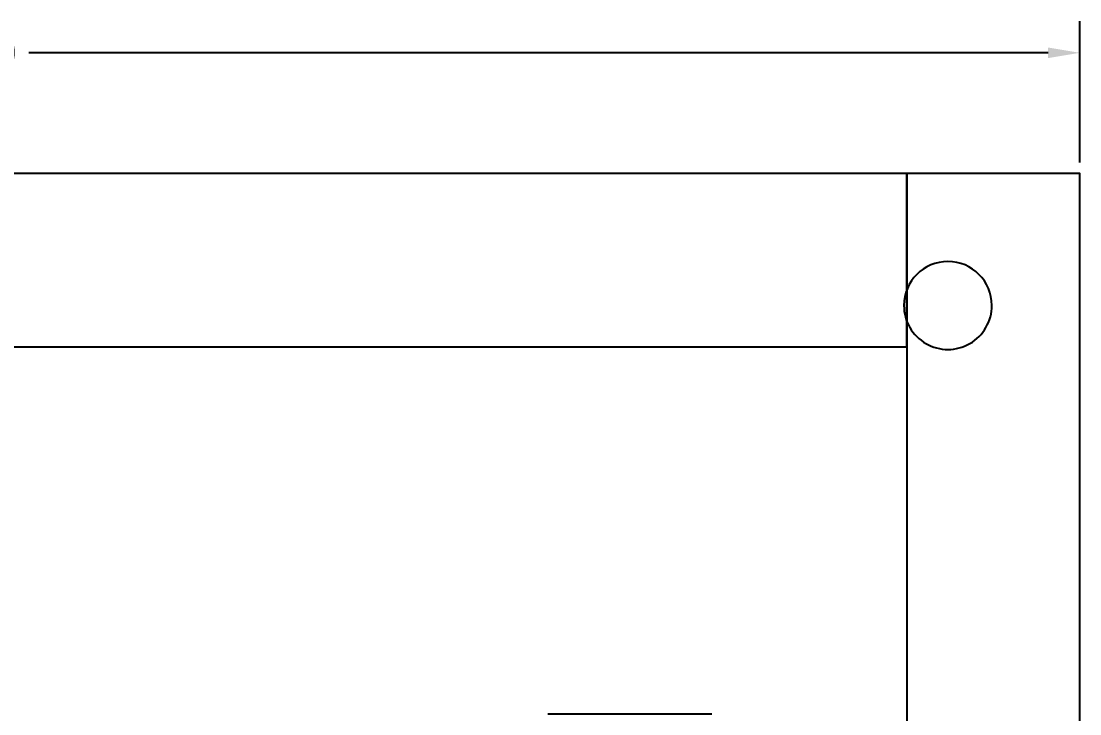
# Model space of a CAD drawing. Header units: inches. Extents: x -13.2 to 36, y -6.6 to 12.8.
# Drawn here: x -5.25 to 0.77, y 8.84 to 12.77 of the extents above; entities that cross this region are included whole.
import ezdxf
from ezdxf.enums import TextEntityAlignment as Align

# ---------------------------------------------------------------- set-up
doc = ezdxf.new("R2010")
doc.units = ezdxf.units.IN
doc.header["$MEASUREMENT"] = 0
for name, color, linetype in [('MAIN-1', 7, 'Continuous'), ('MAIN-2', 7, 'Continuous'), ('PSYMS', 7, 'Continuous'), ('SYMS', 7, 'Continuous')]:
    doc.layers.add(name, color=color, linetype=linetype)
doc.styles.get("Standard").update_dxf_attribs({"font": 'arial.ttf'})
doc.styles.add('WD', font='romans.shx')
doc.dimstyles.get("Standard").update_dxf_attribs({"dimtxt": 0.18, "dimasz": 0.18, "dimexe": 0.18, "dimexo": 0.0625, "dimgap": 0.09, "dimtad": 0, "dimtih": 1, "dimtoh": 1, "dimdec": 4, "dimzin": 0, "dimdsep": 46, "dimtxsty": 'Standard', "dimcen": 0.09, "dimadec": 0, "dimazin": 0, "dimtfac": 1, "dimtdec": 4, "dimtofl": 0, "dimtmove": 0, "dimatfit": 3, "dimfxl": 1, "dimtolj": 1, "dimtzin": 0, "dimarcsym": 0})

# ---------------------------------------------------------------- blocks, each defined once
blk = doc.blocks.new('1085039')
at = {"layer": 'MAIN-1'}
for p, q in [((0.0338, 122.9967), (0.167, 122.9967)), ((0.167, 122.9967), (0.3001, 122.9967)), ((0.3001, 122.9967), (0.4333, 122.9967)), ((0.4333, 122.9967), (0.5664, 122.9967)), ((0.5664, 122.9967), (0.6996, 122.9967)), ((0.6996, 122.9967), (0.8327, 122.9967)), ((0.8327, 122.9967), (0.9659, 122.9967))]:
    blk.add_line(p, q, dxfattribs=at)
at = {"layer": 'MAIN-2'}
blk.add_line((0.1374, 122.9967), (0.1374, 122.9967), dxfattribs=at)
blk.add_line((0.1374, 122.9967), (0.1374, 122.9967), dxfattribs=at)
blk.add_line((0.1374, 122.9967), (0.1374, 122.9967), dxfattribs=at)
blk.add_line((0.1374, 122.9967), (0.1374, 122.9967), dxfattribs=at)
blk.add_line((0.1374, 122.9967), (0.1374, 122.9967), dxfattribs=at)
blk.add_line((0.1374, 122.9967), (0.1374, 122.9967), dxfattribs=at)
blk.add_line((0.1374, 122.9967), (0.1374, 122.9967), dxfattribs=at)
blk.add_line((0.1374, 122.9967), (0.1374, 122.9967), dxfattribs=at)
blk = doc.blocks.new('*U24')
blk.add_lwpolyline([(0, 0), (11.0316, 0), (11.0316, 0.9842), (0, 0.9842)], close=True)
at = {"style": 'WD', "width": 0.7}
blk.add_attdef('DESC1', text='', height=0.125, dxfattribs=at).set_placement((5.5158, 0.4921), align=Align.CENTER)
blk = doc.blocks.new('*U21')
blk.add_lwpolyline([(0, 0), (18.5, 0), (18.5, 0.9842), (0, 0.9842)], close=True)
at = {"style": 'WD', "width": 0.7}
blk.add_attdef('DESC1', text='', height=0.125, dxfattribs=at).set_placement((9.25, 0.4921), align=Align.CENTER)
blk = doc.blocks.new('*D23')
at = {"layer": 'Defpoints', "color": 0, "transparency": 16777216}
for p in [(0.7658, 12.5949), (-12.2342, 11.9084), (0.7658, 11.9084)]:
    blk.add_point(p, dxfattribs=at)
at = {"layer": 'PSYMS', "color": 0, "lineweight": -2, "transparency": 16777216}
for p, q in [((-12.2342, 11.9709), (-12.2342, 12.7749)), ((0.7658, 11.9709), (0.7658, 12.7749)), ((-12.0542, 12.5949), (-6.259, 12.5949)), ((0.5858, 12.5949), (-5.2094, 12.5949))]:
    blk.add_line(p, q, dxfattribs=at)
at = {"layer": 'PSYMS', "color": 0, "transparency": 16777216}
for points in [[(-12.0542, 12.6249), (-12.0542, 12.5649), (-12.2342, 12.5949)], [(0.5858, 12.6249), (0.5858, 12.5649), (0.7658, 12.5949)]]:
    blk.add_solid(points, dxfattribs=at)
at = {"layer": 'PSYMS', "color": 0, "transparency": 16777216, "insert": (-5.7342, 12.5949), "char_height": 0.18, "attachment_point": 5}
blk.add_mtext('\\A1;13.0000', dxfattribs=at)
blk = doc.blocks.new('AP1620')
at = {"layer": 'MAIN-1'}
for p, q in [((18.5, -13), (18.5, 0)), ((0, -13), (18.5, -13))]:
    blk.add_line(p, q, dxfattribs=at)
for start, end in [(89.99998, 270.00002), (270.00002, 89.99998)]:
    blk.add_arc((17.75, -12.25), 0.25, start, end, dxfattribs=at)
at = {"layer": 'MAIN-2'}
for p, q in [((17.75, -12), (17.75, -12)), ((17.75, -12.5), (17.75, -12.5)), ((18.5, -13), (18.5, -13))]:
    blk.add_line(p, q, dxfattribs=at)

msp = doc.modelspace()

# ---------------------------------------------------------------- block references
at = {"layer": 'PSYMS'}
for name, p in [('*U24', (-11.25, 10.9242)), ('1085039', (-2.29219, -114.15992))]:
    msp.add_blockref(name, p, dxfattribs=at)
at = {"layer": 'PSYMS', "rotation": 90}
msp.add_blockref('*U21', (0.7658, -6.5916), dxfattribs=at)
at = {"layer": 'SYMS', "rotation": 90}
msp.add_blockref('AP1620', (-12.2342, -6.5916), dxfattribs=at)

# ---------------------------------------------------------------- dimensions: what is measured, and where the dimension line sits
at = {"layer": 'PSYMS'}
dim = msp.add_linear_dim(base=(0.7658, 12.59485), p1=(-12.2342, 11.9084), p2=(0.7658, 11.9084), dimstyle='Standard', dxfattribs=at)
dim.commit()
dim.dimension.update_dxf_attribs({"geometry": '*D23', "text_midpoint": (-5.7342, 12.59485)})

doc.saveas('drawing.dxf')
